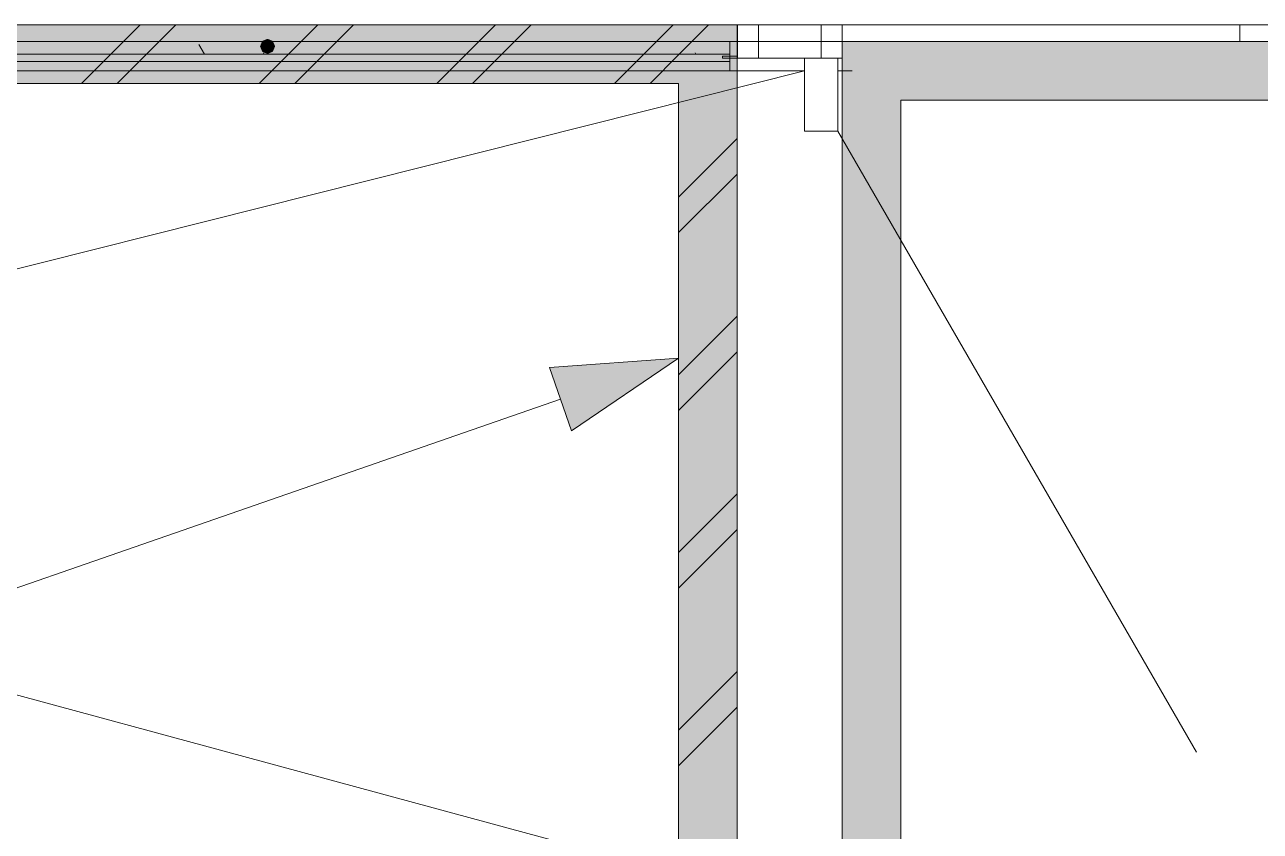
# Model space of a CAD drawing. Header units: millimetres. Extents: x -546 to 1681, y -650 to 1730.
# Drawn here: x 571.62 to 586.37, y 452.04 to 461.67 of the extents above; entities that cross this region are included whole.
import ezdxf

# ---------------------------------------------------------------- set-up
doc = ezdxf.new("R2010")
doc.units = ezdxf.units.MM

msp = doc.modelspace()

# ---------------------------------------------------------------- hatches: boundary and pattern name
at = {"true_color": 0xaaaaff}
h = msp.add_hatch(color=161, dxfattribs=at)
h.dxf.hatch_style = 2
h.paths.add_polyline_path([(548.802, 460.966), (548.802, 461.666), (579.423, 461.666), (579.423, 460.966)])
h = msp.add_hatch(color=161, dxfattribs=at)
h.dxf.hatch_style = 2
h.paths.add_polyline_path([(579.423, 460.966), (579.423, 461.666), (580.123, 461.666)])
h = msp.add_hatch(color=161, dxfattribs=at)
h.dxf.hatch_style = 2
h.paths.add_polyline_path([(579.423, 460.966), (580.123, 461.666), (580.123, 460.966)])
h = msp.add_hatch(color=7)
h.dxf.hatch_style = 2
h.paths.add_polyline_path([(574.516, 461.498), (574.452, 461.472), (574.426, 461.408), (574.452, 461.345), (574.516, 461.318), (574.579, 461.345), (574.606, 461.408), (574.579, 461.472)])
h = msp.add_hatch(color=7)
h.dxf.hatch_style = 2
h.paths.add_polyline_path([(574.516, 461.498), (574.452, 461.472), (574.426, 461.408), (574.452, 461.345), (574.516, 461.318), (574.579, 461.345), (574.606, 461.408), (574.579, 461.472)])
at = {"true_color": 0x9f9f00}
h = msp.add_hatch(color=54, dxfattribs=at)
h.dxf.hatch_style = 2
h.paths.add_polyline_path([(582.077, 460.766), (581.377, 460.766), (581.377, 461.466)])
h = msp.add_hatch(color=54, dxfattribs=at)
h.dxf.hatch_style = 2
h.paths.add_polyline_path([(582.077, 461.466), (582.077, 460.766), (581.377, 461.466)])
h = msp.add_hatch(color=54, dxfattribs=at)
h.dxf.hatch_style = 2
h.paths.add_polyline_path([(582.077, 460.766), (582.077, 461.466), (627.057, 461.466), (627.057, 460.766)])
at = {"true_color": 0xaaaaff}
h = msp.add_hatch(color=161, dxfattribs=at)
h.dxf.hatch_style = 2
h.paths.add_polyline_path([(579.423, 460.966), (580.123, 460.966), (580.123, 442.461), (579.423, 442.461)])
at = {"true_color": 0xf1d696}
h = msp.add_hatch(color=41, dxfattribs=at)
h.dxf.hatch_style = 2
h.paths.add_polyline_path([(582.077, 421.798), (581.377, 421.798), (581.377, 460.766), (582.077, 460.766)])
at = {"true_color": 0x0077b0}
h = msp.add_hatch(color=144, dxfattribs=at)
h.dxf.hatch_style = 2
h.paths.add_polyline_path([(579.423, 457.685), (578.144, 456.818), (577.881, 457.574)])

# ---------------------------------------------------------------- linework, layer by layer
at = {"color": 7, "lineweight": 0}
for points in [[(481.801, 461.666), (611.127, 461.666)], [(579.423, 461.666), (548.802, 461.666)], [(572.295, 460.966), (572.995, 461.666)], [(572.719, 460.966), (573.419, 461.666)], [(574.416, 460.966), (575.116, 461.666)], [(574.841, 460.966), (575.541, 461.666)], [(576.538, 460.966), (577.238, 461.666)], [(576.962, 460.966), (577.662, 461.666)], [(578.659, 460.966), (579.359, 461.666)], [(579.423, 461.306), (579.783, 461.666)], [(580.123, 461.666), (579.423, 461.666)], [(580.123, 442.461), (580.123, 461.666)], [(580.127, 461.666), (580.127, 461.291)], [(580.377, 461.666), (580.377, 461.266)], [(581.127, 461.666), (581.127, 461.266)], [(581.377, 461.266), (581.377, 461.666)], [(586.127, 461.466), (586.127, 461.666)], [(548.202, 461.466), (586.127, 461.466)], [(573.762, 461.316), (573.696, 461.43)], [(574.516, 461.408), (574.463, 461.316)], [(580.037, 461.116), (580.037, 461.466)], [(581.377, 461.466), (581.377, 460.766)], [(627.757, 461.466), (581.377, 461.466)], [(548.477, 461.316), (580.037, 461.316)], [(548.477, 461.226), (580.037, 461.226)], [(579.083, 460.966), (579.423, 461.306)], [(579.628, 461.316), (579.62, 461.33)], [(580.127, 461.291), (579.947, 461.291)], [(579.947, 461.291), (579.947, 461.266)], [(579.947, 461.266), (580.927, 461.266)], [(580.127, 461.291), (580.127, 461.266)], [(580.927, 461.266), (581.327, 461.266)], [(580.927, 460.396), (580.927, 461.266)], [(581.327, 461.266), (581.377, 461.266)], [(581.327, 461.266), (581.327, 460.396)], [(548.477, 461.116), (580.037, 461.116)], [(564.657, 457.024), (580.927, 461.116)], [(580.037, 461.116), (580.927, 461.116)], [(581.327, 461.116), (581.497, 461.116)], [(548.802, 460.966), (579.423, 460.966)], [(579.423, 460.966), (579.423, 442.461)], [(581.377, 460.766), (581.377, 421.098)], [(582.077, 460.766), (627.057, 460.766)], [(582.077, 421.798), (582.077, 460.766)], [(581.327, 460.396), (580.927, 460.396)], [(581.327, 460.396), (585.607, 452.983)], [(579.423, 459.609), (580.123, 460.309)], [(579.423, 459.184), (580.123, 459.884)], [(579.423, 457.487), (580.123, 458.187)], [(579.423, 457.063), (580.123, 457.763)], [(579.423, 455.366), (580.123, 456.066)], [(579.423, 454.942), (580.123, 455.642)], [(564.657, 455.524), (580.927, 451.116)], [(579.423, 453.245), (580.123, 453.945)], [(579.423, 452.82), (580.123, 453.52)]]:
    msp.add_lwpolyline(points, dxfattribs=at)
at = {"color": 144, "lineweight": 0, "true_color": 0x0077b0}
for points in [[(579.423, 457.685), (577.881, 457.574)], [(579.423, 457.685), (578.144, 456.818)], [(578.144, 456.818), (577.881, 457.574)], [(578.013, 457.196), (565.809, 452.964)]]:
    msp.add_lwpolyline(points, dxfattribs=at)

doc.saveas('drawing.dxf')
